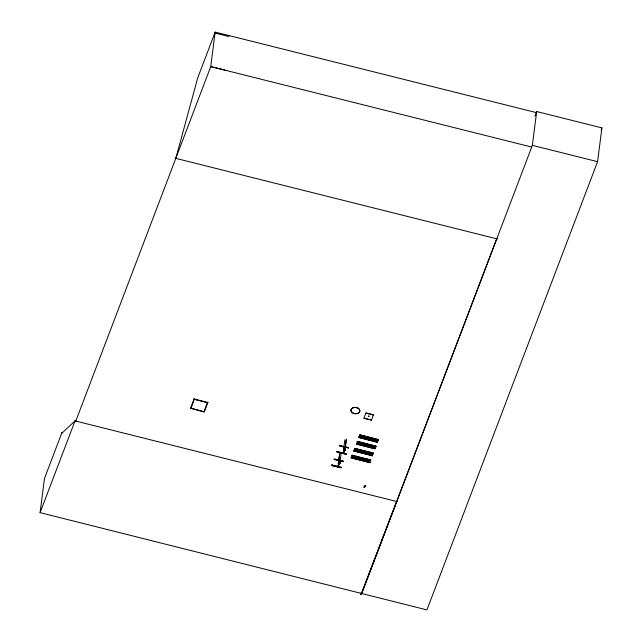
<?xml version="1.0" encoding="UTF-8"?>
<svg xmlns="http://www.w3.org/2000/svg" width="642" height="642" viewBox="0 0 642 642"><rect width="100%" height="100%" fill="white"/><g stroke="black" fill="none" stroke-linecap="round" stroke-linejoin="round"><path stroke-width="0.96" d="M534.938 116.138L536.688 111.539L601.907 127.886L597.582 161.68L426.922 609.9L40.093 512.637L44.467 478.491L61.937 432.612L61.857 433.246L75.026 420.879L75.788 421.064L210.745 66.599L215.158 32.1L536.816 112.727M207.952 402.205L204.276 412.044L190.489 408.296M207.462 402.373L203.995 411.683L190.971 408.127M190.449 408.577L194.125 398.738M190.939 408.408L194.406 399.099M331.818 465.53L331.954 464.985L341.135 467.577L331.818 465.53L331.954 464.985M334.137 459.431L343.454 461.47L334.145 459.391L334.273 458.878L343.486 461.229L343.358 461.742M337.002 451.719L346.182 454.311L336.978 451.96L337.106 451.454L346.311 453.798M345.516 447.45C341.729 462.93 342.812 442.659 348.51 448.204L348.646 447.659L339.425 445.347L339.289 445.893L345.131 447.362L342.9 453.212L345.131 447.362M338.39 462.786L338.567 462.32L340.011 462.681L339.722 463.989L338.286 463.628L339.618 453.669M338.342 463.604L339.77 453.268M339.722 463.989L341.239 452.61M344.923 439.738L343.502 450.074L344.874 450.459L345.051 449.994L343.614 449.633L343.438 450.098L344.842 450.411M344.874 450.459L346.118 440.468M344.995 450.01L346.391 439.08M346.182 454.311L346.223 454.03M363.95 418.207L371.445 420.085L363.95 418.207L365.932 412.958L373.411 414.909L365.924 413.031M361.117 592.847L360.86 594.813L396.684 501.506M361.711 593.553L532.362 145.333L536.688 111.539M363.998 487.069L364.873 487.053L364.166 486.74M365.306 485.384L364.937 485.737M365.739 485.689L365.37 486.05M353.878 450.532L372.673 455.034L354.007 450.202L353.67 451.045L372.36 455.828M356.607 443.373L375.289 448.156L356.583 443.293L375.169 448.469L356.446 443.766L356.294 444.144L374.976 448.959L375.297 448.132M359.127 436.761L377.793 441.592L359.135 436.737L358.798 437.571L377.488 442.362L377.777 441.64M378.395 440.123L378.242 440.5L359.576 435.661L359.905 434.827L378.523 439.65M369.864 462.401L351.15 457.61L369.92 462.248L370.073 461.871L369.736 462.705L351.07 457.874L351.399 457.032L370.065 461.895L351.343 457.112M370.659 460.442L351.848 455.964L352.177 455.122L370.843 459.985L351.92 455.7L370.635 460.491M372.336 455.876L372.488 455.499L353.75 450.78L372.464 455.571M373.114 453.966L373.451 453.124L354.777 448.293L354.448 449.135L373.138 453.918M376.076 446.222L375.747 447.065L357.072 442.234L357.409 441.391L376.068 446.246L357.361 441.383M378.387 440.147L359.656 435.404L378.323 440.235L378.579 439.658M175.804 158.357L197.696 77.979L215.158 32.1M351.262 457.401L369.944 462.2M352.041 455.491L370.723 460.29M372.601 455.146L353.999 450.227M373.403 453.116L354.641 448.654L373.315 453.493M356.446 443.766L375.113 448.597M358.926 437.266L377.544 442.145M358.99 437.098L377.665 441.929M359.584 435.653L378.266 440.452M359.849 434.907L378.515 439.738M373.211 453.653L354.545 448.75M375.819 446.8L357.153 441.969L375.867 446.76M375.939 446.591L357.257 441.768M378.435 440.019L359.761 435.204M40.093 512.637L75.05 420.815L75.812 421M336.97 452L337.106 451.454M338.286 463.628L338.462 463.163L339.899 463.524L338.495 463.211M343.647 449.673L343.502 450.074L343.719 448.782L345.163 449.143M341.167 467.296L341.03 467.841L331.826 465.498M348.542 447.923L339.329 445.612M371.445 420.085L373.419 414.836M361.743 593.272L496.699 238.8M601.193 129.756L601.907 127.886M365.523 486.05L364.969 485.809M364.632 487.35L363.942 487.142L364.279 486.748M365.105 485.408L365.747 485.649M358.894 437.186L377.608 442.049M215.038 33.087L229.05 36.53M224.756 70.042L210.745 66.599L531.424 146.986M532.362 145.333L597.582 161.68M175.049 158.173L497.462 238.993M194.093 399.019L207.912 402.486M194.374 399.38L207.43 402.654M331.946 465.017L341.159 467.328M331.85 465.249L341.135 467.577M75.026 420.879L397.438 501.699M354.545 448.822L373.259 453.613M337.788 466.445L340.011 460.611L337.788 466.445M338.165 466.565L340.396 460.707L338.173 466.541M368.781 416.016L368.171 416.225L368.532 416.682L369.134 416.465L368.781 416.016M352.265 412.557A4.486 3.146 7.3 0 0 359.729 411.594A4.486 3.146 7.3 0 0 354.232 407.389A4.486 3.146 7.3 0 0 352.265 412.557M352.249 412.686A4.486 3.146 7.3 0 0 359.713 411.723A4.486 3.146 7.3 0 0 354.215 407.518A4.486 3.146 7.3 0 0 352.249 412.686"/></g></svg>
